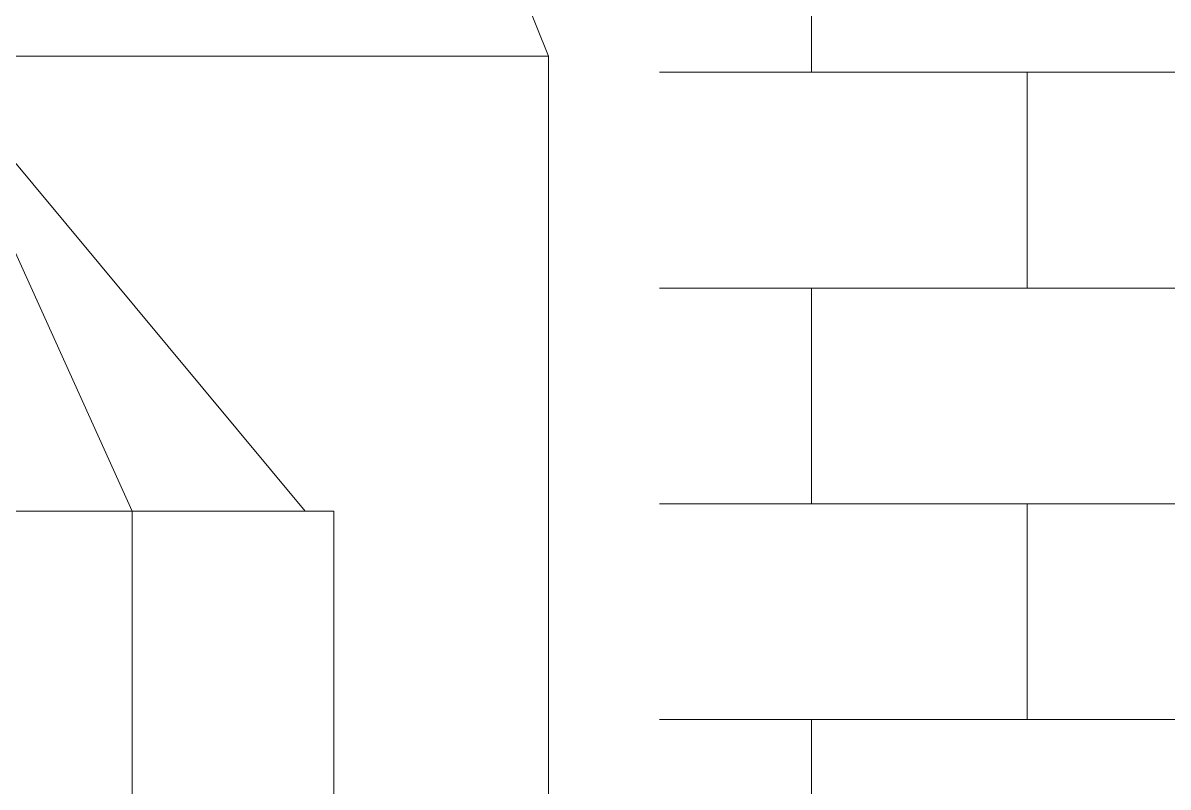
# Model space of a CAD drawing. Extents: x 4834 to 83801, y -13735 to 32221.
# Drawn here: x 13734.54 to 13777.01, y -12479.03 to -12450.7 of the extents above; entities that cross this region are included whole.
import ezdxf

# ---------------------------------------------------------------- set-up
doc = ezdxf.new("R2010")
doc.units = 0
doc.header["$LTSCALE"] = 8
doc.header["$MEASUREMENT"] = 0
doc.layers.add('A-GENM', color=13, linetype='Continuous', lineweight=9)
doc.layers.add('A-WALL-PATT', color=253, linetype='Continuous')

# ---------------------------------------------------------------- blocks, each defined once
blk = doc.blocks.new('Stone_Fire_Place_10444_0001 - Stone_Fire_Place_10444_0001-361163-Section 1')
at = {"layer": 'A-GENM'}
for p, q in [((1007.823, 60), (983.823, 120)), ((991.342, 42), (983.192, 60)), ((998.192, 42), (983.192, 60)), ((1007.823, 60), (983.192, 60)), ((983.192, 60), (1007.823, 60)), ((1007.823, 22.439), (1007.823, 60)), ((956.245, 42), (991.342, 42)), ((991.342, 42), (956.245, 42)), ((991.342, 42), (998.192, 42)), ((991.342, 12), (991.342, 42)), ((998.192, 42), (991.342, 42)), ((998.192, 42), (999.323, 42)), ((999.323, 42), (999.323, 12))]:
    blk.add_line(p, q, dxfattribs=at)

msp = doc.modelspace()

# ---------------------------------------------------------------- hatches: boundary and pattern name
at = {"layer": 'A-WALL-PATT', "lineweight": 9}
h = msp.add_hatch(dxfattribs=at)
h.set_pattern_fill('FP_2', color=256, style=0, pattern_type=2)
h.set_pattern_definition([(0, (13723.783, -12508.538), (0, 8), []), (90, (13723.783, -12508.538), (-8, 8), [8, -8])])
h.paths.add_polyline_path([(13764.14733, -12508.53771), (13764.16119, -12508.53771), (13764.16119, -12508.03771), (13769.14732, -12508.03771), (13769.14732, -12502.33709), (13781.13537, -12502.33709), (13781.13537, -12508.03771), (13786.12149, -12508.03771), (13786.12149, -12508.53771), (13827.13902, -12508.53771), (13827.13902, -12400.53771), (13738.94889, -12400.53771), (13758.14889, -12448.53771), (13758.14889, -12486.09893), (13758.92696, -12486.09798), (13766.88097, -12487.82822), (13769.77847, -12486.82107), (13770.69412, -12486.82107), (13770.86414, -12486.03344), (13771.32556, -12483.19577), (13771.89652, -12480.18682), (13772.10359, -12479.87178), (13772.64552, -12479.70224), (13772.91569, -12479.66819), (13788.16419, -12479.71158), (13788.70273, -12479.89331), (13789.11773, -12480.18682), (13789.15676, -12480.22062), (13789.17085, -12480.37156), (13789.23903, -12483.36441), (13789.33174, -12486.41424), (13789.27595, -12486.82107), (13790.45787, -12486.84194), (13790.54303, -12486.99897), (13790.5745, -12487.10976), (13790.53887, -12487.92724), (13790.44105, -12488.0889), (13790.35073, -12488.13913), (13789.30445, -12488.60074), (13791.26987, -12489.03344), (13793.98871, -12496.98589), (13793.91759, -12502.28771), (13758.14889, -12502.28771), (13758.14889, -12502.53771), (13764.14733, -12502.53771), (13764.14733, -12508.03771)], flags=0)
h.paths.add_polyline_path([(13767.9802, -12491.52307), (13768.12442, -12491.10478), (13768.76404, -12488.91357), (13768.36812, -12489.01334), (13767.12903, -12489.03344), (13767.86462, -12491.185)], flags=0)
h.paths.add_polyline_path([(13768.78149, -12488.90844), (13770.18786, -12488.90844), (13770.30053, -12488.46136), (13768.88751, -12488.87724)], flags=0)

# ---------------------------------------------------------------- block references
at = {"layer": 'A-GENM', "xscale": 0.9367722338656584, "yscale": 0.9367722338656584, "zscale": 0.9367722338656584}
msp.add_blockref('Stone_Fire_Place_10444_0001 - Stone_Fire_Place_10444_0001-361163-Section 1', (12809.93487, -12508.14254), dxfattribs=at)

doc.saveas('drawing.dxf')
